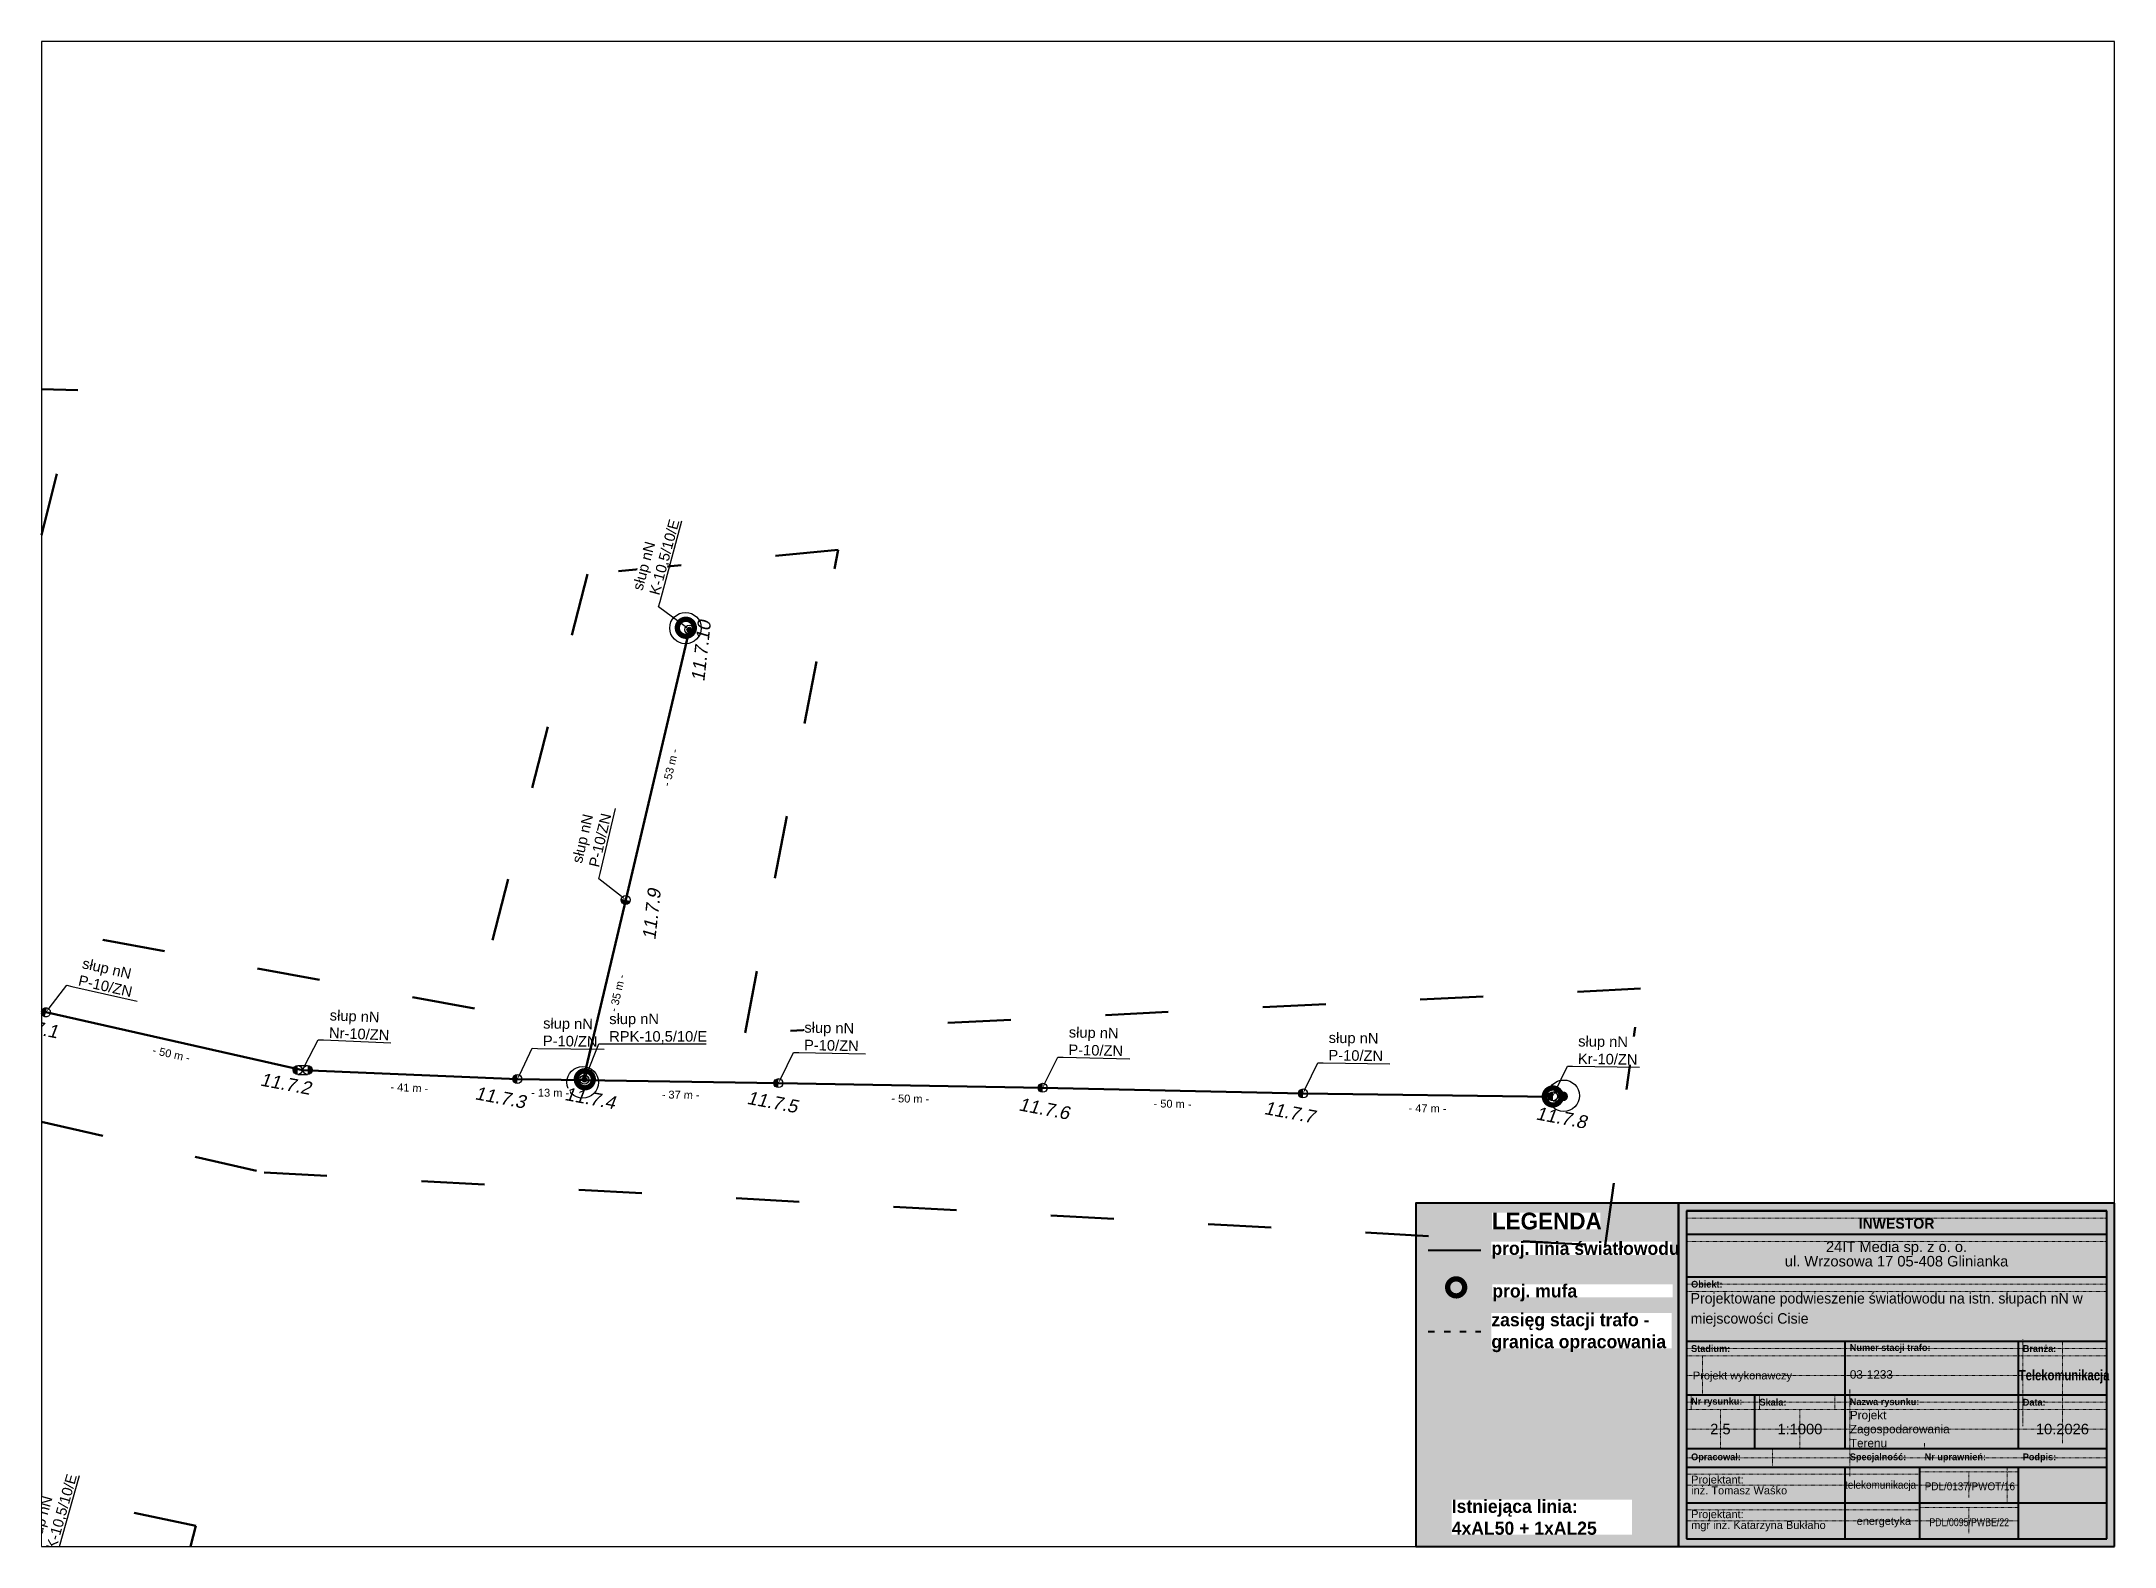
# Paper-space layout '1233-5' of a CAD drawing. Header units: metres, sheet in millimetres. Extents: x 0 to 395, y 0 to 287.
# The model-space entities are those that its viewports show. They can reach past a viewport. Long polylines and large blocks are cut down to what shows.
import ezdxf
from ezdxf import colors
from ezdxf.entities.mleader import LeaderData, LeaderLine
from ezdxf.math import Vec2, Vec3

# ---------------------------------------------------------------- set-up
doc = ezdxf.new("R2010")
doc.units = ezdxf.units.M
for name, pattern in [('ACAD_ISO03W100', [30, 12, -18]), ('DGN Style 2', [0.005224, 0.003135, -0.00209]), ('GCAD_ISO03W100', [30, 12, -18])]:
    doc.linetypes.add(name, pattern=pattern)
for name, color, linetype, lineweight in [('!tele', 30, 'Continuous', 50), ('!trafo', 6, 'GCAD_ISO03W100', 50), ('00_Mufa', 3, 'Continuous', 30), ('@Tabelka', 7, 'Continuous', 13), ('_mm zasięg trafo', 6, 'ACAD_ISO03W100', 35), ('_numery', 7, 'Continuous', 40), ('_światłowód', 30, 'Continuous', 50)]:
    doc.layers.add(name, color=color, linetype=linetype, lineweight=lineweight)
doc.layers.add('@KonstrTabelki', color=253, linetype='DGN Style 2', lineweight=0, plot=False)
for name, color, linetype in [('_MM mufy', 3, 'Continuous'), ('_MM opisy', 7, 'Continuous'), ('_MM slupy', 5, 'Continuous'), ('DIM', 7, 'Continuous')]:
    doc.layers.add(name, color=color, linetype=linetype)
doc.styles.add('BardzoMale-PrawaGora', font='arial.ttf', dxfattribs={"height": 0.0025})
doc.styles.get("Standard").update_dxf_attribs({"font": 'arial.ttf'})
doc.dimstyles.new('opis linie', dxfattribs={"dimtxt": 1.5, "dimasz": 0.18, "dimexe": 0.18, "dimexo": 0.0625, "dimgap": 2.5, "dimtad": 4, "dimdec": 0, "dimzin": 0, "dimdsep": 46, "dimtxsty": 'Standard', "dimcen": 0.09, "dimse1": 1, "dimse2": 1, "dimsd1": 1, "dimsd2": 1, "dimclrt": 256, "dimadec": 0, "dimazin": 0, "dimtfac": 1, "dimtdec": 0, "dimtofl": 0, "dimtmove": 0, "dimatfit": 3, "dimfxl": 1, "dimtfill": 1, "dimtolj": 1, "dimtzin": 0, "dimarcsym": 0})

# ---------------------------------------------------------------- blocks, each defined once
blk = doc.blocks.new('tabelka')
at = {"true_color": 0xffffff, "transparency": 33554687}
h = blk.add_hatch(color=7, dxfattribs=at)
h.dxf.hatch_style = 1
h.paths.add_polyline_path([(-83, 65.41), (0, 65.41), (0, 0), (-83, 0)])
at = {"layer": '@KonstrTabelki', "lineweight": 0}
for p, q in [((-1.5, 62.52), (-81.5, 62.52)), ((-1.5, 58.08), (-81.5, 58.08)), ((-1.5, 49.94), (-81.5, 49.94)), ((-81.5, 48.55), (-1.5, 48.55)), ((-1.5, 37.69), (-81.5, 37.69)), ((-81.5, 36.3), (-1.5, 36.3)), ((-78.46, 36.3), (-78.46, 28.86)), ((-17.47, 39.44), (-17.47, 22.94)), ((-9.93, 19.68), (-9.93, 39.08)), ((-81.5, 32.58), (-1.5, 32.58)), ((-80.6, 28.86), (-80.6, 26.08)), ((-67.58, 28.86), (-67.58, 26.08)), ((-53.27, 26.08), (-53.27, 28.86)), ((-50.39, 29.9), (-50.39, 18.64)), ((-17.47, 28.86), (-17.47, 22.94)), ((-9.93, 19.68), (-9.93, 28.86)), ((-1.5, 27.47), (-81.5, 27.47)), ((-81.5, 26.08), (-1.5, 26.08)), ((-74.99, 18.64), (-74.99, 26.08)), ((-59.88, 18.64), (-59.88, 26.08)), ((-1.5, 27.47), (-18.36, 27.47)), ((-1.5, 22.36), (-81.5, 22.36)), ((-1.5, 22.36), (-18.36, 22.36)), ((-81.5, 16.88), (-1.5, 16.88)), ((-65.11, 18.64), (-65.11, 15.11)), ((-50.39, 18.64), (-50.39, 13.41)), ((-36.15, 19.68), (-36.15, 18.64)), ((-37.05, 13.77), (-81.5, 13.77)), ((-37.05, 14.25), (-18.36, 14.25)), ((-27.71, 14.25), (-27.71, 9.31)), ((-20.43, 15.11), (-20.43, 8.31)), ((-37.05, 11.71), (-81.5, 11.71)), ((-18.36, 11.71), (-37.05, 11.71)), ((-37.05, 6.97), (-81.5, 6.97)), ((-37.05, 4.9), (-81.5, 4.9)), ((-37.05, 7.44), (-18.36, 7.44)), ((-18.36, 4.9), (-37.05, 4.9)), ((-27.71, 7.44), (-27.71, 2.5))]:
    blk.add_line(p, q, dxfattribs=at)
at = {"layer": '@KonstrTabelki'}
for points in [[(-51.29, 28.86), (-51.29, 39.08)], [(-51.29, 18.64), (-51.29, 28.86)]]:
    blk.add_lwpolyline(points, dxfattribs=at)
at = {"layer": '@Tabelka', "lineweight": 40}
for p, q in [((0, 65.41), (-83, 65.41)), ((-83, 65.41), (-83, 0)), ((-81.5, 63.91), (-1.5, 63.91)), ((-1.5, 63.91), (-81.5, 63.91)), ((-81.5, 63.91), (-81.5, 1.5)), ((-1.5, 1.5), (-1.5, 63.91)), ((0, 0), (0, 65.41)), ((-81.5, 59.47), (-1.5, 59.47)), ((-81.5, 51.33), (-1.5, 51.33)), ((-81.5, 39.08), (-1.5, 39.08)), ((-81.5, 39.08), (-18.36, 39.08)), ((-51.29, 28.86), (-51.29, 39.08)), ((-51.29, 28.86), (-51.29, 35.67)), ((-18.36, 39.08), (-18.36, 28.86)), ((-81.5, 28.86), (-18.36, 28.86)), ((-68.48, 18.64), (-68.48, 28.86)), ((-51.29, 18.64), (-51.29, 28.86)), ((-18.36, 28.86), (-1.5, 28.86)), ((-18.36, 28.86), (-18.36, 18.64)), ((-51.29, 18.64), (-51.29, 25.45)), ((-18.36, 25.45), (-18.36, 18.64)), ((-81.5, 18.64), (-1.5, 18.64)), ((-81.5, 18.64), (-1.5, 18.64)), ((-81.5, 15.11), (-1.5, 15.11)), ((-51.29, 1.5), (-51.29, 15.11)), ((-37.05, 1.5), (-37.05, 15.11)), ((-18.36, 15.11), (-18.36, 1.5)), ((-81.5, 8.31), (-1.5, 8.31)), ((-81.5, 8.31), (-1.5, 8.31)), ((-81.5, 1.5), (-1.5, 1.5)), ((-83, 0), (0, 0))]:
    blk.add_line(p, q, dxfattribs=at)
at = {"layer": '@Tabelka'}
for s, insert, char_height, attachment_point, line_spacing_factor in [('{\\fLato Light|b1|i0|c238|p34;INWESTOR}', (-41.5, 62.52), 2, 2, 0.825), ('24IT Media sp. z o. o.\\Pul. Wrzosowa 17 05-408 Glinianka', (-41.5, 58.08), 2, 2, 0.825), ('{\\fLato Light|b1|i0|c238|p34;Obiekt:}', (-80.6, 49.94), 1.3, 4, 0.946154), ('{\\fLato Light|b1|i0|c238|p34;Branża:}', (-17.47, 37.69), 1.3, 4, 0.946154), ('Projekt wykonawczy', (-80.27, 32.34), 1.5, 4, 0.825), ('{\\fLato Light|b1|i0|c238|p34;\\W0.8;Telekomunikacja}', (-9.6, 32.34), 2, 5, 0.76875), ('{\\fLato Light|b1|i0|c238|p34;Nr rysunku:}', (-80.6, 27.47), 1.3, 4, 0.946154), ('{\\fLato Light|b1|i0|c238|p34;Skala:}', (-67.58, 27.47), 1.3, 4, 0.946154), ('{\\fLato Light|b1|i0|c238|p34;Nazwa rysunku:}', (-50.39, 27.38), 1.3, 4, 0.946154), ('{\\fLato Light|b1|i0|c238|p34;Data:}', (-17.47, 27.47), 1.3, 4, 0.946154), ('10.2026', (-9.93, 22.36), 2, 5, 0.825), ('{\\fLato Light|b1|i0|c238|p34;Opracował:}', (-80.6, 16.88), 1.3, 4, 0.946154), ('{\\fLato Light|b1|i0|c238|p34;Specjalność:}', (-50.39, 16.88), 1.3, 4, 0.946154), ('{\\fLato Light|b1|i0|c238|p34;Nr uprawnień:}', (-36.15, 16.88), 1.3, 4, 0.946154), ('{\\fLato Light|b1|i0|c238|p34;Podpis:}', (-17.47, 16.88), 1.3, 4, 0.946154)]:
    blk.add_mtext(s, dxfattribs=dict(at, insert=insert, char_height=char_height, attachment_point=attachment_point, line_spacing_factor=line_spacing_factor))
for s, insert, char_height, width, attachment_point, line_spacing_factor in [('{\\fLato Light|b1|i0|c238|p34;Stadium:}', (-80.6, 37.69), 1.3, 8.6456, 4, 0.946154), ('{\\fLato Light|b1|i0|c238|p34;Numer stacji trafo:}', (-50.39, 37.69), 1.3, 16.1141, 4, 0.946154), ('Projektant:\\Pinż. Tomasz Waśko', (-80.6, 11.71), 1.5, 27.9275, 4, 0.825), ('{\\W0.9;telekomunikacja}', (-44.53, 11.53), 1.5, 22.915, 5, 0.825), ('{\\W0.9;PDL/0137/PWOT/16}', (-27.54, 11.46), 1.5, 22.915, 5, 0.825), ('Projektant:\\Pmgr inż. Katarzyna Bukłaho', (-80.6, 4.9), 1.5, 27.9275, 4, 0.825), ('energetyka', (-43.91, 4.64), 1.5, 22.915, 5, 0.825), ('{\\W0.8;PDL/0095/PWBE/22}', (-27.66, 4.62), 1.5, 22.915, 5, 0.825)]:
    blk.add_mtext(s, dxfattribs=dict(at, insert=insert, char_height=char_height, width=width, attachment_point=attachment_point, line_spacing_factor=line_spacing_factor))
blk = doc.blocks.new('mufa')
at = {"layer": '_MM mufy'}
h = blk.add_hatch(color=256, dxfattribs=at)
h.dxf.hatch_style = 1
h.paths.add_polyline_path([(2.15, 0.12, 1), (-2.1, -0.05, 1)])
h.paths.add_polyline_path([(-1.1, -0.01, -1), (1.15, 0.08, -1)], flags=16)
h.paths.add_polyline_path([(-0.83, 0, -1), (0.88, 0.07, -1)], flags=0)
blk = doc.blocks.new('legenda')
at = {"true_color": 0xffffff, "transparency": 33554687}
h = blk.add_hatch(color=7, dxfattribs=at)
h.dxf.hatch_style = 1
h.paths.add_polyline_path([(-50, 65.41), (0, 65.41), (0, 0), (-50, 0)])
at = {"lineweight": 40}
blk.add_lwpolyline([(0, 65.41), (-50, 65.41), (-50, 0)], dxfattribs=at)
at = {"layer": '_mm zasięg trafo', "lineweight": 40, "ltscale": 0.1}
blk.add_lwpolyline([(-47.62, 40.95), (-37.62, 40.95)], dxfattribs=at)
at = {"layer": '_światłowód', "lineweight": 40}
blk.add_lwpolyline([(-47.62, 56.41), (-37.62, 56.41)], dxfattribs=at)
at = {"layer": '_mm zasięg trafo'}
blk.add_blockref('mufa', (-42.35, 49.31), dxfattribs=at)
at = {"layer": '_mm zasięg trafo', "bg_fill": 3, "box_fill_scale": 1, "bg_fill_color": 256, "bg_fill_transparency": 0}
for s, width, heights, insert, char_height, attachment_point in [('{\\fLato Light|b1|i0|c238|p34;\\C7;LEGENDA}', 20.65, [-3.27], (-35.53, 63.58), 3.2, 1), ('\\pxt4;{\\fLato Light|b1|i0|c238|p34;\\C7;proj. linia światłowodu}', 34.3358, [0], (-35.62, 56.41), 2.5, 4), ('\\pxt4;{\\fLato Light|b1|i0|c238|p34;\\C7;proj. mufa}', 34.3358, [0], (-35.44, 48.3), 2.5, 4), ('\\pxt4;{\\fLato Light|b1|i0|c238|p34;\\C7;zasięg stacji trafo - granica opracowania}', 34.3358, [-7.36], (-35.62, 40.72), 2.5, 4)]:
    blk.add_mtext_dynamic_manual_height_columns(s, width=width, gutter_width=1, heights=heights, dxfattribs=dict(at, insert=insert, char_height=char_height, attachment_point=attachment_point))
at = {"lineweight": 40}
blk.add_lwpolyline([(-50, 0), (0, 0), (0, 65.41)], dxfattribs=at)
at = {"layer": '_mm zasięg trafo', "insert": (-43.16, 5.56), "char_height": 2.5, "attachment_point": 4, "bg_fill": 3, "box_fill_scale": 1, "bg_fill_color": 256, "bg_fill_transparency": 0}
blk.add_mtext_dynamic_manual_height_columns('\\pxt4;{\\fLato Light|b1|i0|c238|p34;\\C7;Istniejąca linia:\\P4xAL50 + 1xAL25}', width=34.3358, gutter_width=1, heights=[-6.79], dxfattribs=at)
blk = doc.blocks.new('ZN')
at = {"layer": '_MM slupy', "transparency": 33554687}
h = blk.add_hatch(color=256, dxfattribs=at)
h.dxf.hatch_style = 1
h.paths.add_polyline_path([(0, -0.86), (0, 0.86, 1)])
at = {"layer": '_MM slupy'}
blk.add_circle((0, 0), 0.857, dxfattribs=at)
blk = doc.blocks.new('*D3317')
at = {"layer": 'DIM', "insert": (7526867.51, 5787748.62), "char_height": 1.5, "attachment_point": 5, "rotation": 76.7896, "bg_fill": 3, "box_fill_scale": 1.1, "bg_fill_color": 9, "bg_fill_true_color": 13158600, "bg_fill_transparency": 0}
blk.add_mtext('\\A1;- 53 m -', dxfattribs=at)
blk = doc.blocks.new('*D3318')
at = {"layer": 'DIM', "insert": (7526857.42, 5787705.68), "char_height": 1.5, "attachment_point": 5, "rotation": 76.7446, "bg_fill": 3, "box_fill_scale": 1.1, "bg_fill_color": 9, "bg_fill_true_color": 13158600, "bg_fill_transparency": 0}
blk.add_mtext('\\A1;- 35 m -', dxfattribs=at)
blk = doc.blocks.new('*D3319')
at = {"layer": 'DIM', "insert": (7527011.62, 5787683.73), "char_height": 1.5, "attachment_point": 5, "rotation": 359.2242, "bg_fill": 3, "box_fill_scale": 1.1, "bg_fill_color": 9, "bg_fill_true_color": 13158600, "bg_fill_transparency": 0}
blk.add_mtext('\\A1;- 47 m -', dxfattribs=at)
blk = doc.blocks.new('*D3320')
at = {"layer": 'DIM', "insert": (7526963.08, 5787684.58), "char_height": 1.5, "attachment_point": 5, "rotation": 358.7549, "bg_fill": 3, "box_fill_scale": 1.1, "bg_fill_color": 9, "bg_fill_true_color": 13158600, "bg_fill_transparency": 0}
blk.add_mtext('\\A1;- 50 m -', dxfattribs=at)
blk = doc.blocks.new('*D3321')
at = {"layer": 'DIM', "insert": (7526913.17, 5787685.56), "char_height": 1.5, "attachment_point": 5, "rotation": 358.9861, "bg_fill": 3, "box_fill_scale": 1.1, "bg_fill_color": 9, "bg_fill_true_color": 13158600, "bg_fill_transparency": 0}
blk.add_mtext('\\A1;- 50 m -', dxfattribs=at)
blk = doc.blocks.new('*D3322')
at = {"layer": 'DIM', "insert": (7526869.46, 5787686.3), "char_height": 1.5, "attachment_point": 5, "rotation": 359.0899, "bg_fill": 3, "box_fill_scale": 1.1, "bg_fill_color": 9, "bg_fill_true_color": 13158600, "bg_fill_transparency": 0}
blk.add_mtext('\\A1;- 37 m -', dxfattribs=at)
blk = doc.blocks.new('*D3323')
at = {"layer": 'DIM', "insert": (7526844.62, 5787686.68), "char_height": 1.5, "attachment_point": 5, "rotation": 359.2012, "bg_fill": 3, "box_fill_scale": 1.1, "bg_fill_color": 9, "bg_fill_true_color": 13158600, "bg_fill_transparency": 0}
blk.add_mtext('\\A1;- 13 m -', dxfattribs=at)
blk = doc.blocks.new('*D3324')
at = {"layer": 'DIM', "insert": (7526817.82, 5787687.65), "char_height": 1.5, "attachment_point": 5, "rotation": 357.5839, "bg_fill": 3, "box_fill_scale": 1.1, "bg_fill_color": 9, "bg_fill_true_color": 13158600, "bg_fill_transparency": 0}
blk.add_mtext('\\A1;- 41 m -', dxfattribs=at)
blk = doc.blocks.new('*D3325')
at = {"layer": 'DIM', "insert": (7526772.5, 5787694.06), "char_height": 1.5, "attachment_point": 5, "rotation": 347.3054, "bg_fill": 3, "box_fill_scale": 1.1, "bg_fill_color": 9, "bg_fill_true_color": 13158600, "bg_fill_transparency": 0}
blk.add_mtext('\\A1;- 50 m -', dxfattribs=at)
blk = doc.blocks.new('*D3326')
at = {"layer": 'DIM', "insert": (7526725.76, 5787705.04), "char_height": 1.5, "attachment_point": 5, "rotation": 346.1982, "bg_fill": 3, "box_fill_scale": 1.1, "bg_fill_color": 9, "bg_fill_true_color": 13158600, "bg_fill_transparency": 0}
blk.add_mtext('\\A1;- 46 m -', dxfattribs=at)
blk = doc.blocks.new('R')
at = {"layer": '_MM slupy', "transparency": 33554687}
h = blk.add_hatch(color=256, dxfattribs=at)
h.dxf.hatch_style = 1
h.paths.add_polyline_path([(-0.93, -0.86), (-0.93, 0.86, 1)])
h = blk.add_hatch(color=256, dxfattribs=at)
h.dxf.hatch_style = 1
h.paths.add_polyline_path([(0.93, 0.86), (0.93, -0.86, 1)])
at = {"layer": '_MM slupy'}
for points in [[(-0.93, 0.86), (0.93, 0.86)], [(-0.93, -0.86), (0.93, -0.86)]]:
    blk.add_lwpolyline(points, dxfattribs=at)
for centre in [(-0.93, 0), (0.93, 0)]:
    blk.add_circle(centre, 0.857, dxfattribs=at)
blk = doc.blocks.new('E')
at = {"layer": '_MM slupy'}
h = blk.add_hatch(color=256, dxfattribs=at)
h.dxf.hatch_style = 1
h.paths.add_polyline_path([(0.27, 0.37, 1), (-0.27, -0.37, 1)])
for radius in [0.857, 0.457]:
    blk.add_circle((0, 0), radius, dxfattribs=at)
blk = doc.blocks.new('q')
at = {"layer": '_MM slupy'}
blk.add_blockref('ZN', (0, 0), dxfattribs=at)
at = {"layer": '_MM opisy'}
ml = blk.add_multileader_mtext('Standard', dxfattribs=at)
ml.set_content('\\pxql;słup nN\\PP-10/ZN', color=256)
ml.set_leader_properties()
ml.build(insert=Vec2(0, 0))
ml.multileader.update_dxf_attribs({"has_text_frame": 1, "text_left_attachment_type": 5, "text_right_attachment_type": 5, "dogleg_length": 1, "arrow_head_size": 1})
ctx = ml.context
ctx.base_point, ctx.char_height, ctx.arrow_head_size, ctx.landing_gap_size, ctx.plane_origin = Vec3(3.75, 5.9), 2, 1, 1, Vec3(1.72, -1.42)
ctx.left_attachment, ctx.right_attachment = 5, 5
notes = []
notes.append((ctx, [(0, (1, 1, 0), (2.75, 5.9), (1, 0), 1, [(0, [(0, 0), (2.75, 5.9)], 0, [])])]))
ctx.mtext.insert, ctx.mtext.flow_direction = Vec3(4.75, 11.7), 5
ctx.mtext.has_bg_fill, ctx.mtext.bg_color, ctx.mtext.bg_scale_factor, ctx.mtext.bg_transparency, ctx.mtext.use_window_bg_color = 1, -1023410175, 1, 0, 1
for ctx, leaders in notes:
    for number, flags, end, landing, length, lines in leaders:
        leader = LeaderData()
        leader.index, (leader.has_last_leader_line, leader.has_dogleg_vector, leader.attachment_direction) = number, flags
        leader.last_leader_point, leader.dogleg_vector, leader.dogleg_length = Vec3(end), Vec3(landing), length
        for number, points, colour, breaks in lines:
            line = LeaderLine()
            line.index, line.vertices, line.color, line.breaks = number, Vec3.list(points), colors.encode_raw_color(colour), breaks
            leader.lines.append(line)
        ctx.leaders.append(leader)

msp = doc.modelspace()

# ---------------------------------------------------------------- linework, layer by layer
at = {"layer": '!trafo'}
msp.add_lwpolyline([(7526712.52, 5787689.22), (7526790.15, 5787671.5), (7527045.42, 5787657.58), (7527052.17, 5787706.52), (7526881.71, 5787698.08), (7526899.43, 5787790.06), (7526851.75, 5787785.42), (7526830.24, 5787702.72), (7526729.82, 5787721.29), (7526754.71, 5787820.44), (7526699.44, 5787822.13)], dxfattribs=at)
msp.add_lwpolyline([(7526649.33, 5787511.78), (7526646.95, 5787475.38), (7526923.01, 5787458.7), (7526946.98, 5787545.72), (7526923.57, 5787554.14), (7526905.77, 5787509.42), (7526753.71, 5787513.29), (7526777.18, 5787604.26), (7526745.8, 5787610.86), (7526723.38, 5787514.08)], close=True, dxfattribs=at)
at = {"layer": '00_Mufa'}
for centre in [(7526870.38, 5787775.16), (7526850.8, 5787688.67), (7527037.52, 5787686.12)]:
    msp.add_circle(centre, 3, dxfattribs=at)

# ---------------------------------------------------------------- next in the draw order: block references
for p, rotation in [((7526859.01, 5787723.41), 76.78957877802713), ((7526748.63, 5787702.01), 347.3053529816617), ((7526838.38, 5787689.29), 359.2011702883353), ((7526888.07, 5787688.52), 358.9861220697084), ((7526938.36, 5787687.63), 358.7549120972038), ((7526987.91, 5787686.55), 359.2242311608882)]:
    msp.add_blockref('q', p, dxfattribs=dict(rotation=rotation))

# ---------------------------------------------------------------- next in the draw order: leaders
at = {"layer": '_MM opisy'}
ml = msp.add_multileader_mtext('Standard', dxfattribs=at)
ml.set_content('\\pxql;słup nN\\PK-10,5/10/E', color=256)
ml.set_leader_properties()
ml.build(insert=Vec2(0, 0))
ml.multileader.update_dxf_attribs({"has_text_frame": 1, "text_left_attachment_type": 5, "text_right_attachment_type": 5, "dogleg_length": 1, "arrow_head_size": 1})
ctx = ml.context
ctx.base_point, ctx.char_height, ctx.arrow_head_size, ctx.landing_gap_size, ctx.plane_origin, ctx.plane_x_axis, ctx.plane_y_axis = Vec3(7526750.7, 5787598.48), 2, 1, 1, Vec3(7526758.07, 5787594.33), Vec3(0.272212, 0.962237), Vec3(-0.962237, 0.272212)
ctx.left_attachment, ctx.right_attachment = 5, 5
notes = []
notes.append((ctx, [(0, (1, 1, 0), (7526750.43, 5787597.52), (0.272212, 0.962237), 1, [(0, [(7526756.24, 5787593.06)], 0, [])])]))
ctx.mtext.insert, ctx.mtext.text_direction, ctx.mtext.flow_direction = Vec3(7526745.42, 5787601.02), Vec3(0.272212, 0.962237), 5
ctx.mtext.has_bg_fill, ctx.mtext.bg_color, ctx.mtext.bg_scale_factor, ctx.mtext.bg_transparency, ctx.mtext.use_window_bg_color = 1, -1023410175, 1, 0, 1
for ctx, leaders in notes:
    for number, flags, end, landing, length, lines in leaders:
        leader = LeaderData()
        leader.index, (leader.has_last_leader_line, leader.has_dogleg_vector, leader.attachment_direction) = number, flags
        leader.last_leader_point, leader.dogleg_vector, leader.dogleg_length = Vec3(end), Vec3(landing), length
        for number, points, colour, breaks in lines:
            line = LeaderLine()
            line.index, line.vertices, line.color, line.breaks = number, Vec3.list(points), colors.encode_raw_color(colour), breaks
            leader.lines.append(line)
        ctx.leaders.append(leader)

# ---------------------------------------------------------------- next in the draw order: linework, layer by layer
at = {"layer": '!tele'}
for points in [[(7526850.93, 5787689.11), (7526859.01, 5787723.41), (7526871.12, 5787774.98)], [(7526704.08, 5787712.96), (7526748.63, 5787702.01), (7526797.47, 5787691.01), (7526838.38, 5787689.29), (7526850.93, 5787689.11), (7526888.07, 5787688.52), (7526938.36, 5787687.63), (7526987.91, 5787686.55), (7527035.4, 5787685.91)]]:
    msp.add_lwpolyline(points, dxfattribs=at)

# ---------------------------------------------------------------- next in the draw order: dimensions: what is measured, and where the dimension line sits
at = {"layer": 'DIM'}
for p1, p2, picture, middle in [((7526871.12, 5787774.98), (7526859.01, 5787723.41), '*D3317', (7526867.51, 5787748.62)), ((7527035.4, 5787685.91), (7526987.91, 5787686.55), '*D3319', (7527011.62, 5787683.73))]:
    dim = msp.add_aligned_dim(p1=p1, p2=p2, distance=-0.75, dimstyle='opis linie', override={"dimpost": '- <> m -'}, dxfattribs=at)
    dim.commit()
    dim.dimension.update_dxf_attribs({"geometry": picture, "text_midpoint": middle})

# ---------------------------------------------------------------- next in the draw order: texts
at = {"layer": '_numery', "oblique": 10}
msp.add_text('11.7.8', height=2.5, rotation=349.2915, dxfattribs=at).set_placement((7527032.11, 5787681.63))

# ---------------------------------------------------------------- next in the draw order: dimensions: what is measured, and where the dimension line sits
at = {"layer": 'DIM'}
for p1, p2, picture, middle in [((7526859.01, 5787723.41), (7526850.93, 5787689.11), '*D3318', (7526857.42, 5787705.68)), ((7526987.91, 5787686.55), (7526938.36, 5787687.63), '*D3320', (7526963.08, 5787684.58))]:
    dim = msp.add_aligned_dim(p1=p1, p2=p2, distance=-0.75, dimstyle='opis linie', override={"dimpost": '- <> m -'}, dxfattribs=at)
    dim.commit()
    dim.dimension.update_dxf_attribs({"geometry": picture, "text_midpoint": middle})

# ---------------------------------------------------------------- next in the draw order: leaders
at = {"layer": '_MM opisy'}
ml = msp.add_multileader_mtext('Standard', dxfattribs=at)
ml.set_content('\\pxql;słup nN\\PK-10,5/10/E', color=256)
ml.set_leader_properties()
ml.build(insert=Vec2(0, 0))
ml.multileader.update_dxf_attribs({"has_text_frame": 1, "text_left_attachment_type": 5, "text_right_attachment_type": 5, "dogleg_length": 1, "arrow_head_size": 1})
ctx = ml.context
ctx.base_point, ctx.char_height, ctx.arrow_head_size, ctx.landing_gap_size, ctx.plane_origin, ctx.plane_x_axis, ctx.plane_y_axis = Vec3(7526865.53, 5787780.21), 2, 1, 1, Vec3(7526872.95, 5787776.13), Vec3(0.26223, 0.965005), Vec3(-0.965005, 0.26223)
ctx.left_attachment, ctx.right_attachment = 5, 5
notes = []
notes.append((ctx, [(0, (1, 1, 0), (7526865.27, 5787779.24), (0.26223, 0.965005), 1, [(0, [(7526871.12, 5787774.85)], 0, [])])]))
ctx.mtext.insert, ctx.mtext.text_direction, ctx.mtext.flow_direction = Vec3(7526860.23, 5787782.69), Vec3(0.26223, 0.965005), 5
ctx.mtext.has_bg_fill, ctx.mtext.bg_color, ctx.mtext.bg_scale_factor, ctx.mtext.bg_transparency, ctx.mtext.use_window_bg_color = 1, -1023410175, 1, 0, 1
ml = msp.add_multileader_mtext('Standard', dxfattribs=at)
ml.set_content('\\pxql;słup nN\\PKr-10/ZN', color=256)
ml.set_leader_properties()
ml.build(insert=Vec2(0, 0))
ml.multileader.update_dxf_attribs({"has_text_frame": 1, "text_left_attachment_type": 5, "text_right_attachment_type": 5, "dogleg_length": 1, "arrow_head_size": 1})
ctx = ml.context
ctx.base_point, ctx.char_height, ctx.arrow_head_size, ctx.landing_gap_size, ctx.plane_origin, ctx.plane_x_axis, ctx.plane_y_axis = Vec3(7527039.23, 5787691.76), 2, 1, 1, Vec3(7527037.1, 5787684.47), Vec3(0.999908, -0.013539), Vec3(0.013539, 0.999908)
ctx.left_attachment, ctx.right_attachment = 5, 5
notes.append((ctx, [(0, (1, 1, 0), (7527038.23, 5787691.77), (0.999908, -0.013539), 1, [(0, [(7527035.4, 5787685.91), (7527038.23, 5787691.77)], 0, [])])]))
ctx.mtext.insert, ctx.mtext.text_direction, ctx.mtext.flow_direction = Vec3(7527040.31, 5787697.51), Vec3(0.999908, -0.013539), 5
ctx.mtext.has_bg_fill, ctx.mtext.bg_color, ctx.mtext.bg_scale_factor, ctx.mtext.bg_transparency, ctx.mtext.use_window_bg_color = 1, -1023410175, 1, 0, 1
for ctx, leaders in notes:
    for number, flags, end, landing, length, lines in leaders:
        leader = LeaderData()
        leader.index, (leader.has_last_leader_line, leader.has_dogleg_vector, leader.attachment_direction) = number, flags
        leader.last_leader_point, leader.dogleg_vector, leader.dogleg_length = Vec3(end), Vec3(landing), length
        for number, points, colour, breaks in lines:
            line = LeaderLine()
            line.index, line.vertices, line.color, line.breaks = number, Vec3.list(points), colors.encode_raw_color(colour), breaks
            leader.lines.append(line)
        ctx.leaders.append(leader)

# ---------------------------------------------------------------- next in the draw order: block references
at = {"color": 5, "lineweight": 70}
for p in [(7526870.42, 5787775.19), (7527035.44, 5787685.94)]:
    msp.add_blockref('mufa', p, dxfattribs=at)
at = {"rotation": 74.79759128780033}
msp.add_blockref('E', (7526871.12, 5787774.85), dxfattribs=at)
msp.add_blockref('R', (7527036.44, 5787686.01))

# ---------------------------------------------------------------- next in the draw order: texts
at = {"layer": '_numery', "oblique": 10}
for s, rotation, p in [('11.7.10', 83.6426, (7526873.95, 5787764.89)), ('11.7.9', 83.6426, (7526864.64, 5787715.72)), ('11.7.7', 349.2915, (7526980.38, 5787682.66))]:
    msp.add_text(s, height=2.5, rotation=rotation, dxfattribs=at).set_placement(p)

# ---------------------------------------------------------------- next in the draw order: dimensions: what is measured, and where the dimension line sits
at = {"layer": 'DIM'}
dim = msp.add_aligned_dim(p1=(7526938.36, 5787687.63), p2=(7526888.07, 5787688.52), distance=-0.75, dimstyle='opis linie', override={"dimpost": '- <> m -'}, dxfattribs=at)
dim.commit()
dim.dimension.update_dxf_attribs({"geometry": '*D3321', "text_midpoint": (7526913.17, 5787685.56)})

# ---------------------------------------------------------------- next in the draw order: texts
at = {"layer": '_numery', "oblique": 10}
msp.add_text('11.7.6', height=2.5, rotation=349.2915, dxfattribs=at).set_placement((7526933.67, 5787683.35))

# ---------------------------------------------------------------- next in the draw order: dimensions: what is measured, and where the dimension line sits
at = {"layer": 'DIM'}
dim = msp.add_aligned_dim(p1=(7526888.07, 5787688.52), p2=(7526850.93, 5787689.11), distance=-0.75, dimstyle='opis linie', override={"dimpost": '- <> m -'}, dxfattribs=at)
dim.commit()
dim.dimension.update_dxf_attribs({"geometry": '*D3322', "text_midpoint": (7526869.46, 5787686.3)})

# ---------------------------------------------------------------- next in the draw order: texts
at = {"layer": '_numery', "oblique": 10}
msp.add_text('11.7.5', height=2.5, rotation=349.2915, dxfattribs=at).set_placement((7526881.94, 5787684.6))

# ---------------------------------------------------------------- next in the draw order: dimensions: what is measured, and where the dimension line sits
at = {"layer": 'DIM'}
dim = msp.add_aligned_dim(p1=(7526850.93, 5787689.11), p2=(7526838.38, 5787689.29), distance=-0.75, dimstyle='opis linie', override={"dimpost": '- <> m -'}, dxfattribs=at)
dim.commit()
dim.dimension.update_dxf_attribs({"geometry": '*D3323', "text_midpoint": (7526844.62, 5787686.68)})

# ---------------------------------------------------------------- next in the draw order: dimensions: what is measured, and where the dimension line sits
dim = msp.add_aligned_dim(p1=(7526838.38, 5787689.29), p2=(7526797.47, 5787691.01), distance=-0.75, dimstyle='opis linie', override={"dimpost": '- <> m -'}, dxfattribs=at)
dim.commit()
dim.dimension.update_dxf_attribs({"geometry": '*D3324', "text_midpoint": (7526817.82, 5787687.65)})

# ---------------------------------------------------------------- next in the draw order: leaders
at = {"layer": '_MM opisy'}
ml = msp.add_multileader_mtext('Standard', dxfattribs=at)
ml.set_content('\\pxql;słup nN\\PRPK-10,5/10/E', color=256)
ml.set_leader_properties()
ml.build(insert=Vec2(0, 0))
ml.multileader.update_dxf_attribs({"has_text_frame": 1, "text_left_attachment_type": 5, "text_right_attachment_type": 5, "dogleg_length": 1, "arrow_head_size": 1})
ctx = ml.context
ctx.base_point, ctx.char_height, ctx.arrow_head_size, ctx.landing_gap_size, ctx.plane_origin = Vec3(7526854.86, 5787695.99), 2, 1, 1, Vec3(7526852.86, 5787687.77)
ctx.left_attachment, ctx.right_attachment = 5, 5
notes = []
notes.append((ctx, [(0, (1, 1, 0), (7526853.86, 5787695.99), (1, 0), 1, [(0, [(7526851.15, 5787689.19)], 0, [])])]))
ctx.mtext.insert, ctx.mtext.flow_direction = Vec3(7526855.86, 5787701.76), 5
ctx.mtext.has_bg_fill, ctx.mtext.bg_color, ctx.mtext.bg_scale_factor, ctx.mtext.bg_transparency, ctx.mtext.use_window_bg_color = 1, -1023410175, 1, 0, 1
for ctx, leaders in notes:
    for number, flags, end, landing, length, lines in leaders:
        leader = LeaderData()
        leader.index, (leader.has_last_leader_line, leader.has_dogleg_vector, leader.attachment_direction) = number, flags
        leader.last_leader_point, leader.dogleg_vector, leader.dogleg_length = Vec3(end), Vec3(landing), length
        for number, points, colour, breaks in lines:
            line = LeaderLine()
            line.index, line.vertices, line.color, line.breaks = number, Vec3.list(points), colors.encode_raw_color(colour), breaks
            leader.lines.append(line)
        ctx.leaders.append(leader)

# ---------------------------------------------------------------- next in the draw order: block references
at = {"color": 5, "lineweight": 70}
msp.add_blockref('mufa', (7526851.19, 5787689.22), dxfattribs=at)
msp.add_blockref('E', (7526851.15, 5787689.19))

# ---------------------------------------------------------------- next in the draw order: texts
at = {"layer": '_numery', "oblique": 10}
for s, p in [('11.7.3', (7526830.17, 5787685.47)), ('11.7.4', (7526847.25, 5787685.33))]:
    msp.add_text(s, height=2.5, rotation=349.2915, dxfattribs=at).set_placement(p)

# ---------------------------------------------------------------- next in the draw order: dimensions: what is measured, and where the dimension line sits
at = {"layer": 'DIM'}
dim = msp.add_aligned_dim(p1=(7526797.47, 5787691.01), p2=(7526748.63, 5787702.01), distance=-0.75, dimstyle='opis linie', override={"dimpost": '- <> m -'}, dxfattribs=at)
dim.commit()
dim.dimension.update_dxf_attribs({"geometry": '*D3325', "text_midpoint": (7526772.5, 5787694.06)})

# ---------------------------------------------------------------- next in the draw order: dimensions: what is measured, and where the dimension line sits
dim = msp.add_aligned_dim(p1=(7526748.63, 5787702.01), p2=(7526704.08, 5787712.96), distance=-0.75, dimstyle='opis linie', override={"dimpost": '- <> m -'}, dxfattribs=at)
dim.commit()
dim.dimension.update_dxf_attribs({"geometry": '*D3326', "text_midpoint": (7526725.76, 5787705.04)})

# ---------------------------------------------------------------- next in the draw order: leaders
at = {"layer": '_MM opisy'}
ml = msp.add_multileader_mtext('Standard', dxfattribs=at)
ml.set_content('\\pxql;słup nN\\PNr-10/ZN', color=256)
ml.set_leader_properties()
ml.build(insert=Vec2(0, 0))
ml.multileader.update_dxf_attribs({"has_text_frame": 1, "text_left_attachment_type": 5, "text_right_attachment_type": 5, "dogleg_length": 1, "arrow_head_size": 1})
ctx = ml.context
ctx.base_point, ctx.char_height, ctx.arrow_head_size, ctx.landing_gap_size, ctx.plane_origin, ctx.plane_x_axis, ctx.plane_y_axis = Vec3(7526801.47, 5787696.75), 2, 1, 1, Vec3(7526799.13, 5787689.52), Vec3(0.999111, -0.042157), Vec3(0.042157, 0.999111)
ctx.left_attachment, ctx.right_attachment = 5, 5
notes = []
notes.append((ctx, [(0, (1, 1, 0), (7526800.47, 5787696.79), (0.999111, -0.042157), 1, [(0, [(7526797.47, 5787691.01), (7526800.47, 5787696.79)], 0, [])])]))
ctx.mtext.insert, ctx.mtext.text_direction, ctx.mtext.flow_direction = Vec3(7526802.71, 5787702.47), Vec3(0.999111, -0.042157), 5
ctx.mtext.has_bg_fill, ctx.mtext.bg_color, ctx.mtext.bg_scale_factor, ctx.mtext.bg_transparency, ctx.mtext.use_window_bg_color = 1, -1023410175, 1, 0, 1
for ctx, leaders in notes:
    for number, flags, end, landing, length, lines in leaders:
        leader = LeaderData()
        leader.index, (leader.has_last_leader_line, leader.has_dogleg_vector, leader.attachment_direction) = number, flags
        leader.last_leader_point, leader.dogleg_vector, leader.dogleg_length = Vec3(end), Vec3(landing), length
        for number, points, colour, breaks in lines:
            line = LeaderLine()
            line.index, line.vertices, line.color, line.breaks = number, Vec3.list(points), colors.encode_raw_color(colour), breaks
            leader.lines.append(line)
        ctx.leaders.append(leader)

# ---------------------------------------------------------------- next in the draw order: block references
msp.add_blockref('R', (7526797.51, 5787691.04))

# ---------------------------------------------------------------- next in the draw order: texts
at = {"layer": '_numery', "oblique": 10}
for s, p in [('11.7.1', (7526741.18, 5787698.84)), ('11.7.2', (7526789.3, 5787688.08))]:
    msp.add_text(s, height=2.5, rotation=349.2915, dxfattribs=at).set_placement(p)

psp = doc.layouts.new('1233-5')

# ---------------------------------------------------------------- linework, layer by layer
psp.add_lwpolyline([(0, 0), (394.6, 0), (394.6, 286.57), (0, 286.57)], close=True)

# ---------------------------------------------------------------- block references
psp.add_blockref('tabelka', (394.6, 0))

# ---------------------------------------------------------------- texts
at = {"color": 18, "true_color": 0x000000, "insert": (313.91, 48.27), "char_height": 2, "width": 76.9558, "attachment_point": 1, "line_spacing_factor": 0.825, "style": 'BardzoMale-PrawaGora'}
psp.add_mtext('\\pxsm1.15,ql;{\\fLato Light|b0|i0|c238|p34;\\C256;Projektowane podwieszenie światłowodu na istn. słupach nN w miejscowości Cisie}', dxfattribs=at)
at = {"color": 1, "char_height": 1.6, "width": 26.3577, "attachment_point": 4}
for s, insert in [('{\\C18;\\c0;03-1233}', (344.21, 32.76, 1)), ('{\\C18;\\c0;Projekt Zagospodarowania Terenu}', (344.21, 22.36, 1))]:
    psp.add_mtext(s, dxfattribs=dict(at, insert=insert))
at = {"char_height": 2, "attachment_point": 5, "line_spacing_factor": 0.825}
for s, insert in [('2.5', (319.57, 22.36)), ('1:1000', (334.71, 22.36))]:
    psp.add_mtext(s, dxfattribs=dict(at, insert=insert))

# ---------------------------------------------------------------- next in the draw order: block references
psp.add_blockref('legenda', (311.6, 0))

# ---------------------------------------------------------------- next in the draw order: viewports
at = {"layer": '0'}
psp.add_viewport(center=(197.3, 143.28), size=(394.6, 286.5674), view_center_point=(7526945.09, 5787743.57), view_height=286.5674, dxfattribs=at)

doc.saveas('drawing.dxf')
